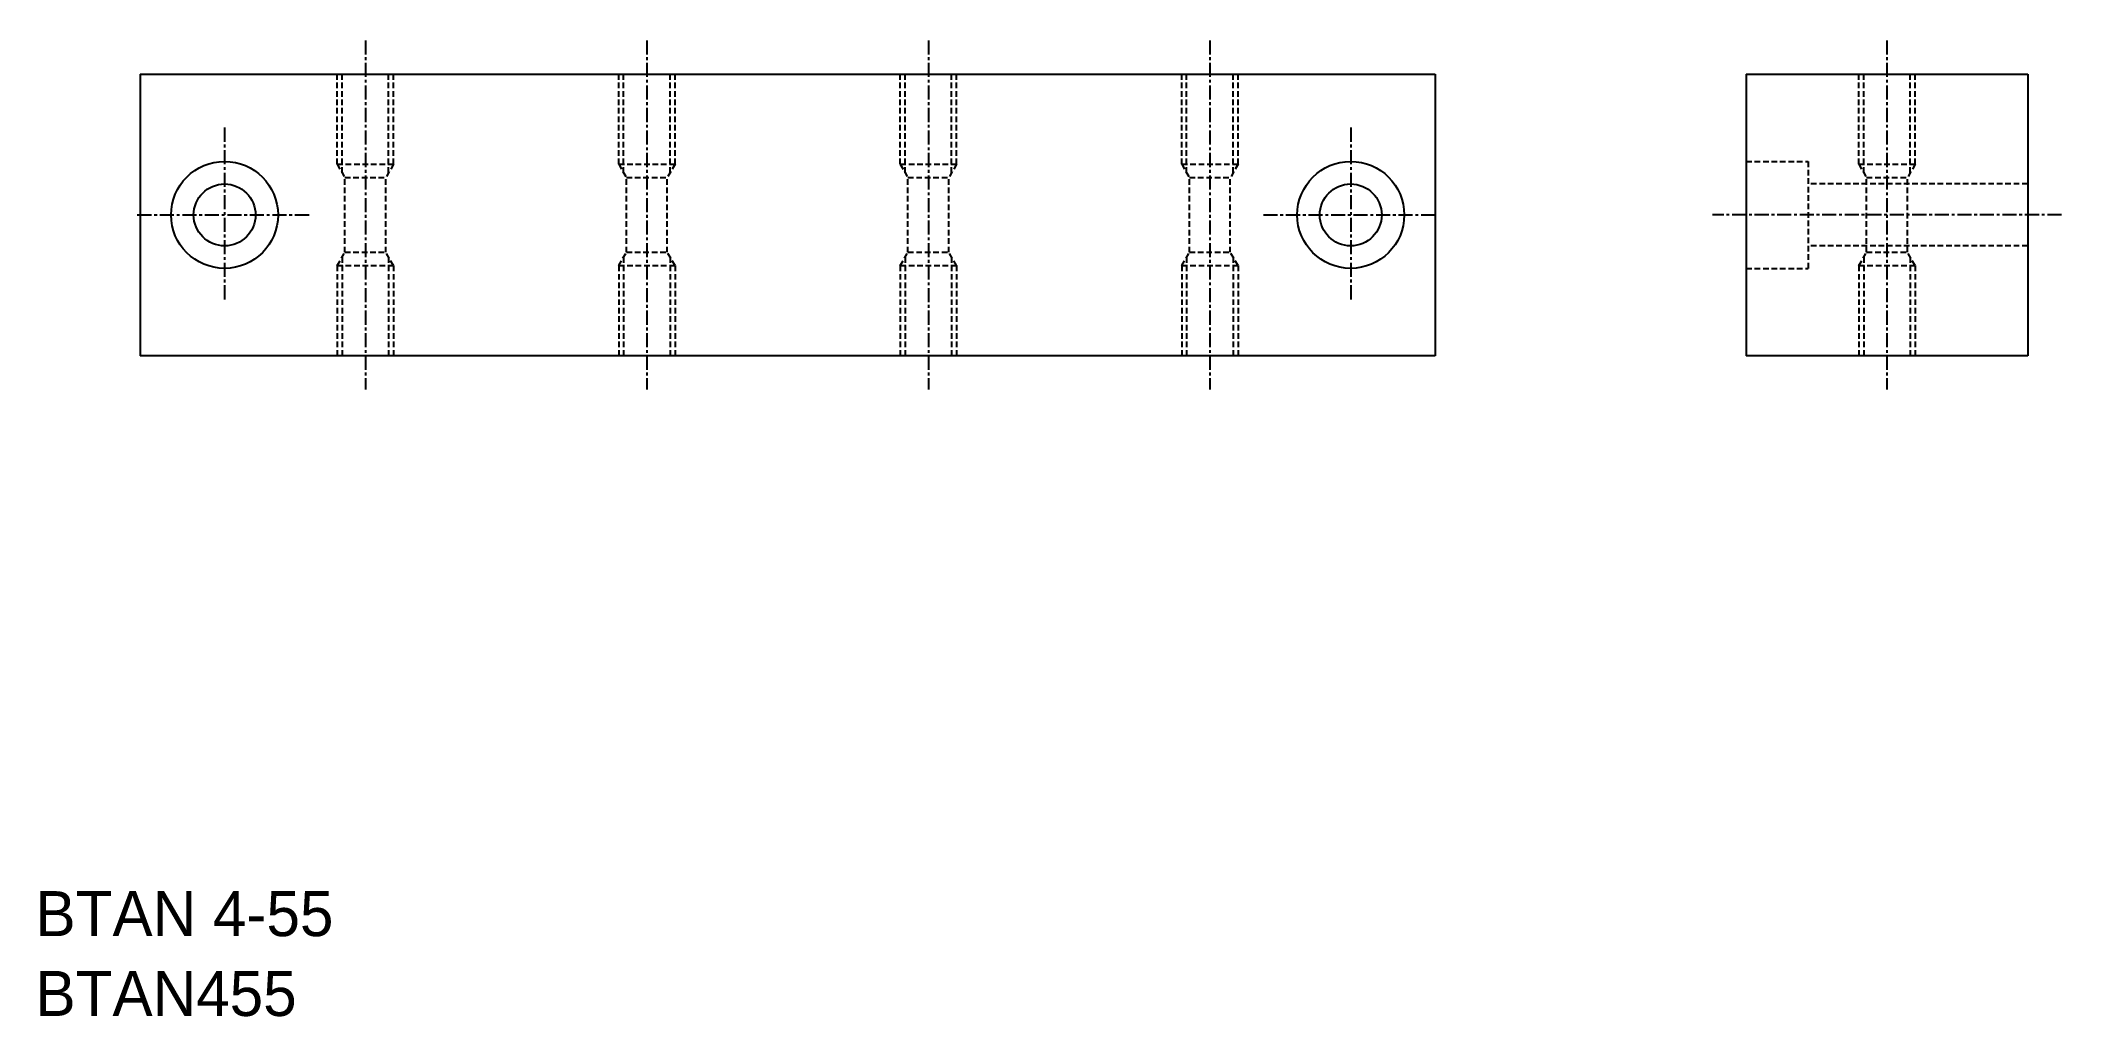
# Model space of a CAD drawing. Extents: x 4256 to 4435, y 16985 to 17071.
import ezdxf

# ---------------------------------------------------------------- set-up
doc = ezdxf.new("R2010")
doc.units = 0
doc.linetypes.add('CENTER', pattern=[2, 1.25, -0.25, 0.25, -0.25])
doc.linetypes.add('DASHED', pattern=[0.75, 0.5, -0.25])
doc.layers.get('0').update_dxf_attribs({"linetype": 'CONTINUOUS'})
doc.layers.add('CENTER', color=1, linetype='CENTER')

msp = doc.modelspace()

# ---------------------------------------------------------------- linework, layer by layer
at = {"color": 7, "linetype": 'CONTINUOUS'}
for p, q in [((4264.61, 17068.36), (4379.61, 17068.36)), ((4264.61, 17068.36), (4264.61, 17043.36)), ((4379.61, 17068.36), (4379.61, 17043.36)), ((4407.23, 17068.36), (4407.23, 17043.36)), ((4407.23, 17068.36), (4432.23, 17068.36)), ((4432.23, 17068.36), (4432.23, 17043.36)), ((4379.61, 17043.36), (4264.61, 17043.36)), ((4432.23, 17043.36), (4407.23, 17043.36))]:
    msp.add_line(p, q, dxfattribs=at)
at = {"color": 3, "linetype": 'DASHED'}
for p, q in [((4282.11, 17060.36), (4282.11, 17068.36)), ((4282.54, 17059.61), (4282.54, 17068.36)), ((4286.67, 17059.61), (4286.67, 17068.36)), ((4287.11, 17060.36), (4287.11, 17068.36)), ((4307.11, 17060.36), (4307.11, 17068.36)), ((4307.54, 17059.61), (4307.54, 17068.36)), ((4311.67, 17059.61), (4311.67, 17068.36)), ((4312.11, 17060.36), (4312.11, 17068.36)), ((4332.11, 17060.36), (4332.11, 17068.36)), ((4332.54, 17059.61), (4332.54, 17068.36)), ((4336.67, 17059.61), (4336.67, 17068.36)), ((4337.11, 17060.36), (4337.11, 17068.36)), ((4357.11, 17060.36), (4357.11, 17068.36)), ((4357.54, 17059.61), (4357.54, 17068.36)), ((4361.67, 17059.61), (4361.67, 17068.36)), ((4362.11, 17060.36), (4362.11, 17068.36)), ((4417.23, 17060.36), (4417.23, 17068.36)), ((4417.67, 17059.61), (4417.67, 17068.36)), ((4421.8, 17059.61), (4421.8, 17068.36)), ((4422.23, 17060.36), (4422.23, 17068.36)), ((4282.11, 17060.36), (4282.79, 17059.17)), ((4282.11, 17060.36), (4287.11, 17060.36)), ((4287.11, 17060.36), (4286.42, 17059.17)), ((4307.11, 17060.36), (4312.11, 17060.36)), ((4307.11, 17060.36), (4307.79, 17059.17)), ((4312.11, 17060.36), (4311.42, 17059.17)), ((4332.11, 17060.36), (4332.79, 17059.17)), ((4332.11, 17060.36), (4337.11, 17060.36)), ((4337.11, 17060.36), (4336.42, 17059.17)), ((4357.11, 17060.36), (4362.11, 17060.36)), ((4357.11, 17060.36), (4357.79, 17059.17)), ((4362.11, 17060.36), (4361.42, 17059.17)), ((4407.23, 17060.61), (4412.73, 17060.61)), ((4412.73, 17060.61), (4412.73, 17051.11)), ((4417.23, 17060.36), (4422.23, 17060.36)), ((4417.23, 17060.36), (4417.92, 17059.17)), ((4422.23, 17060.36), (4421.55, 17059.17)), ((4282.79, 17059.17), (4286.42, 17059.17)), ((4282.79, 17052.54), (4282.79, 17059.17)), ((4286.42, 17052.54), (4286.42, 17059.17)), ((4307.79, 17059.17), (4311.42, 17059.17)), ((4307.79, 17052.54), (4307.79, 17059.17)), ((4311.42, 17052.54), (4311.42, 17059.17)), ((4332.79, 17052.54), (4332.79, 17059.17)), ((4332.79, 17059.17), (4336.42, 17059.17)), ((4336.42, 17052.54), (4336.42, 17059.17)), ((4357.79, 17059.17), (4361.42, 17059.17)), ((4357.79, 17052.54), (4357.79, 17059.17)), ((4361.42, 17052.54), (4361.42, 17059.17)), ((4432.23, 17058.61), (4412.73, 17058.61)), ((4417.92, 17059.17), (4421.55, 17059.17)), ((4417.92, 17052.54), (4417.92, 17059.17)), ((4421.55, 17052.54), (4421.55, 17059.17)), ((4282.11, 17051.36), (4282.79, 17052.54)), ((4282.54, 17052.11), (4282.54, 17043.36)), ((4282.79, 17052.54), (4286.42, 17052.54)), ((4287.11, 17051.36), (4286.42, 17052.54)), ((4286.67, 17052.11), (4286.67, 17043.36)), ((4307.11, 17051.36), (4307.79, 17052.54)), ((4307.54, 17052.11), (4307.54, 17043.36)), ((4307.79, 17052.54), (4311.42, 17052.54)), ((4312.11, 17051.36), (4311.42, 17052.54)), ((4311.67, 17052.11), (4311.67, 17043.36)), ((4332.11, 17051.36), (4332.79, 17052.54)), ((4332.54, 17052.11), (4332.54, 17043.36)), ((4332.79, 17052.54), (4336.42, 17052.54)), ((4337.11, 17051.36), (4336.42, 17052.54)), ((4336.67, 17052.11), (4336.67, 17043.36)), ((4357.11, 17051.36), (4357.79, 17052.54)), ((4357.54, 17052.11), (4357.54, 17043.36)), ((4357.79, 17052.54), (4361.42, 17052.54)), ((4362.11, 17051.36), (4361.42, 17052.54)), ((4361.67, 17052.11), (4361.67, 17043.36)), ((4432.23, 17053.11), (4412.73, 17053.11)), ((4417.23, 17051.36), (4417.92, 17052.54)), ((4417.67, 17052.11), (4417.67, 17043.36)), ((4417.92, 17052.54), (4421.55, 17052.54)), ((4422.23, 17051.36), (4421.55, 17052.54)), ((4421.8, 17052.11), (4421.8, 17043.36)), ((4282.11, 17051.36), (4287.11, 17051.36)), ((4282.11, 17051.36), (4282.11, 17043.36)), ((4287.11, 17051.36), (4287.11, 17043.36)), ((4307.11, 17051.36), (4312.11, 17051.36)), ((4307.11, 17051.36), (4307.11, 17043.36)), ((4312.11, 17051.36), (4312.11, 17043.36)), ((4332.11, 17051.36), (4332.11, 17043.36)), ((4332.11, 17051.36), (4337.11, 17051.36)), ((4337.11, 17051.36), (4337.11, 17043.36)), ((4357.11, 17051.36), (4362.11, 17051.36)), ((4357.11, 17051.36), (4357.11, 17043.36)), ((4362.11, 17051.36), (4362.11, 17043.36)), ((4407.23, 17051.11), (4412.73, 17051.11)), ((4417.23, 17051.36), (4422.23, 17051.36)), ((4417.23, 17051.36), (4417.23, 17043.36)), ((4422.23, 17051.36), (4422.23, 17043.36))]:
    msp.add_line(p, q, dxfattribs=at)
at = {"color": 7, "linetype": 'CONTINUOUS'}
for centre, radius in [((4272.11, 17055.86), 4.75), ((4372.11, 17055.86), 4.75), ((4272.11, 17055.86), 2.75), ((4372.11, 17055.86), 2.75)]:
    msp.add_circle(centre, radius, dxfattribs=at)
at = {"layer": 'CENTER', "color": 1, "linetype": 'CENTER'}
for p, q in [((4284.61, 17071.36), (4284.61, 17040.36)), ((4309.61, 17071.36), (4309.61, 17040.36)), ((4334.61, 17071.36), (4334.61, 17040.36)), ((4359.61, 17071.36), (4359.61, 17040.36)), ((4419.73, 17071.36), (4419.73, 17040.36)), ((4272.11, 17063.61), (4272.11, 17048.11)), ((4372.11, 17063.61), (4372.11, 17048.11)), ((4264.36, 17055.86), (4279.86, 17055.86)), ((4364.36, 17055.86), (4379.86, 17055.86)), ((4435.23, 17055.86), (4404.23, 17055.86))]:
    msp.add_line(p, q, dxfattribs=at)

# ---------------------------------------------------------------- texts
at = {"color": 7, "linetype": 'CONTINUOUS'}
for s, p in [('BTAN 4-55', (4255.32, 16991.81)), ('BTAN455', (4255.32, 16984.72))]:
    msp.add_text(s, height=4, dxfattribs=at).set_placement(p)

doc.saveas('drawing.dxf')
